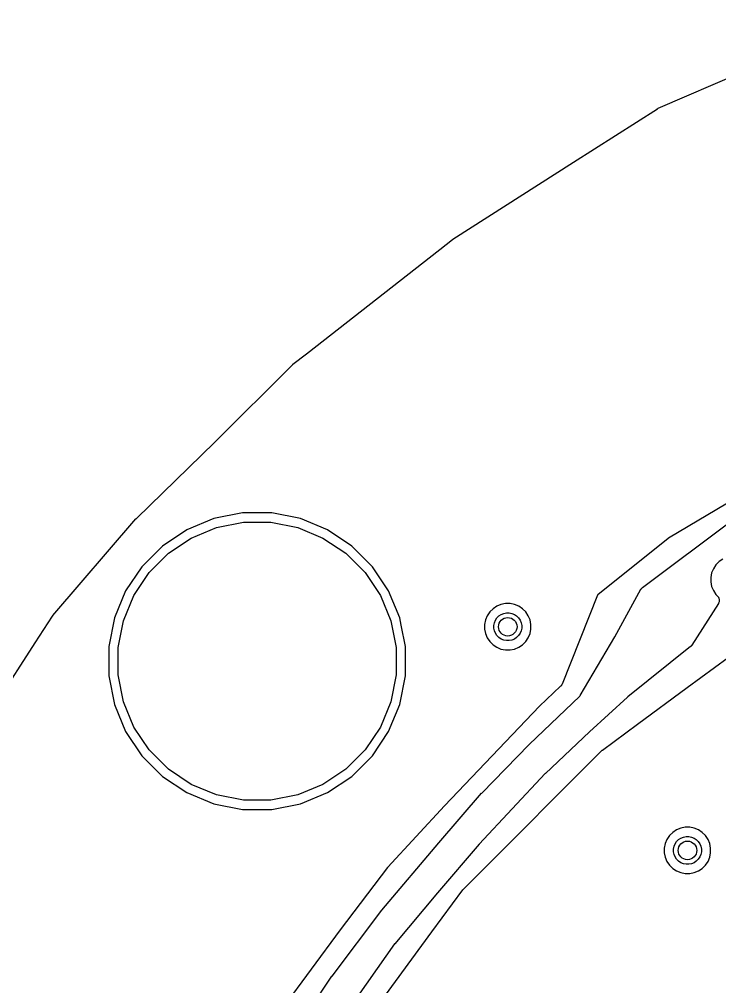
# Model space of a CAD drawing. Extents: x 76.5 to 170.9, y -170.6 to -83.1.
# Drawn here: x 92.15 to 107.26, y -107.61 to -86.73 of the extents above; entities that cross this region are included whole.
import ezdxf

# ---------------------------------------------------------------- set-up
doc = ezdxf.new("R2010")
doc.units = 0
doc.header["$MEASUREMENT"] = 0
doc.layers.add('BLACK', color=7, linetype='CONTINUOUS')

msp = doc.modelspace()

# ---------------------------------------------------------------- linework, layer by layer
at = {"layer": 'BLACK', "linetype": 'CONTINUOUS'}
for p, q in [((105.932, -88.6516), (110.368, -86.7328)), ((104.107, -89.8152), (105.915, -88.6612)), ((105.915, -88.6612), (105.916, -88.6602)), ((105.916, -88.6602), (105.924, -88.6561)), ((105.924, -88.6561), (105.932, -88.6516)), ((101.503, -91.4774), (104.107, -89.8152)), ((104.107, -89.8152), (104.107, -89.8152)), ((101.22, -91.6984), (101.493, -91.4844)), ((101.493, -91.4844), (101.495, -91.4834)), ((101.495, -91.4834), (101.499, -91.4806)), ((101.499, -91.4806), (101.503, -91.4774)), ((98.3449, -93.9484), (101.22, -91.6984)), ((101.22, -91.6984), (101.22, -91.6984)), ((98.0542, -94.1759), (98.3449, -93.9484)), ((96.3733, -95.8554), (98.0426, -94.1861)), ((98.0426, -94.1861), (98.0439, -94.1849)), ((98.0439, -94.1849), (98.0492, -94.1806)), ((98.0492, -94.1806), (98.0542, -94.1759)), ((94.6773, -97.5016), (96.3728, -95.856)), ((96.3728, -95.856), (96.3733, -95.8554)), ((107.622, -97.056), (106.152, -97.9284)), ((96.9668, -97.384), (96.3486, -97.507)), ((97.5972, -97.384), (96.9668, -97.384)), ((98.2154, -97.507), (97.5972, -97.384)), ((92.8787, -99.5992), (94.6693, -97.5101)), ((94.6693, -97.5101), (94.6705, -97.5088)), ((94.6705, -97.5088), (94.6741, -97.5054)), ((94.6741, -97.5054), (94.6773, -97.5016)), ((96.3486, -97.507), (95.7662, -97.7482)), ((96.4069, -97.6993), (96.9865, -97.584)), ((96.9865, -97.584), (97.5775, -97.584)), ((97.5775, -97.584), (98.1571, -97.6993)), ((98.7978, -97.7482), (98.2154, -97.507)), ((105.595, -98.9892), (107.544, -97.5337)), ((95.7662, -97.7482), (95.2421, -98.0984)), ((95.861, -97.9254), (96.4069, -97.6993)), ((98.1571, -97.6993), (98.703, -97.9254)), ((99.3219, -98.0984), (98.7978, -97.7482)), ((95.2421, -98.0984), (94.7964, -98.5441)), ((95.3696, -98.2537), (95.861, -97.9254)), ((98.703, -97.9254), (99.1944, -98.2537)), ((99.7676, -98.5441), (99.3219, -98.0984)), ((106.145, -97.9335), (104.628, -99.1518)), ((106.152, -97.9284), (106.145, -97.9335)), ((94.9517, -98.6716), (95.3696, -98.2537)), ((99.1944, -98.2537), (99.6123, -98.6716)), ((107.177, -98.505), (107.122, -98.5868)), ((107.246, -98.4353), (107.177, -98.505)), ((107.328, -98.3806), (107.246, -98.4353)), ((94.7964, -98.5441), (94.4462, -99.0682)), ((94.6234, -99.163), (94.9517, -98.6716)), ((99.6123, -98.6716), (99.9406, -99.163)), ((100.118, -99.0682), (99.7676, -98.5441)), ((107.084, -98.6778), (107.065, -98.7744)), ((107.122, -98.5868), (107.084, -98.6778)), ((107.065, -98.7744), (107.065, -98.8729)), ((107.065, -98.8729), (107.084, -98.9695)), ((94.4462, -99.0682), (94.205, -99.6506)), ((100.359, -99.6506), (100.118, -99.0682)), ((104.999, -100.055), (105.56, -99.0299)), ((105.56, -99.0299), (105.561, -99.0284)), ((105.561, -99.0284), (105.562, -99.0271)), ((105.562, -99.0258), (105.569, -99.017)), ((105.562, -99.0271), (105.562, -99.0258)), ((105.569, -99.017), (105.575, -99.0081)), ((105.575, -99.0081), (105.576, -99.007)), ((105.576, -99.007), (105.577, -99.0059)), ((105.577, -99.0059), (105.585, -98.9985)), ((105.585, -98.9985), (105.593, -98.991)), ((105.593, -98.991), (105.594, -98.9902)), ((105.594, -98.9902), (105.595, -98.9892)), ((107.084, -98.9695), (107.122, -99.0605)), ((107.122, -99.0605), (107.177, -99.1424)), ((107.177, -99.1424), (107.213, -99.179)), ((94.3973, -99.7089), (94.6234, -99.163)), ((99.9406, -99.163), (100.167, -99.7089)), ((102.639, -99.3397), (102.542, -99.3589)), ((102.738, -99.3397), (102.639, -99.3397)), ((102.834, -99.3589), (102.738, -99.3397)), ((104.622, -99.1593), (103.858, -101.08)), ((104.624, -99.1561), (104.622, -99.1579)), ((104.622, -99.1579), (104.622, -99.1593)), ((104.628, -99.1518), (104.624, -99.1561)), ((107.231, -99.3368), (106.659, -100.238)), ((107.213, -99.179), (107.215, -99.1803)), ((107.215, -99.1803), (107.221, -99.1884)), ((107.221, -99.1884), (107.228, -99.1963)), ((107.228, -99.1963), (107.229, -99.1981)), ((107.229, -99.1981), (107.23, -99.1997)), ((107.23, -99.1997), (107.235, -99.2089)), ((107.235, -99.3276), (107.231, -99.3368)), ((107.235, -99.2089), (107.24, -99.2179)), ((107.24, -99.3184), (107.235, -99.3276)), ((107.24, -99.2179), (107.241, -99.2199)), ((107.241, -99.3165), (107.24, -99.3184)), ((107.241, -99.2199), (107.241, -99.2217)), ((107.241, -99.2217), (107.244, -99.2316)), ((107.242, -99.3147), (107.241, -99.3165)), ((107.245, -99.3047), (107.242, -99.3147)), ((107.244, -99.2316), (107.248, -99.2415)), ((107.248, -99.2948), (107.245, -99.3047)), ((107.248, -99.2415), (107.248, -99.2435)), ((107.248, -99.2435), (107.248, -99.2455)), ((107.248, -99.2455), (107.249, -99.2558)), ((107.249, -99.2908), (107.248, -99.2928)), ((107.248, -99.2928), (107.248, -99.2948)), ((107.249, -99.2558), (107.25, -99.2661)), ((107.251, -99.2702), (107.249, -99.2805)), ((107.249, -99.2805), (107.249, -99.2908)), ((107.25, -99.2661), (107.25, -99.2681)), ((107.25, -99.2681), (107.251, -99.2702)), ((102.3, -99.521), (102.245, -99.6028)), ((102.37, -99.4513), (102.3, -99.521)), ((102.451, -99.3966), (102.37, -99.4513)), ((102.542, -99.3589), (102.451, -99.3966)), ((102.546, -99.5738), (102.601, -99.5512)), ((102.601, -99.5512), (102.659, -99.5397)), ((102.659, -99.5397), (102.718, -99.5397)), ((102.718, -99.5397), (102.776, -99.5512)), ((102.776, -99.5512), (102.83, -99.5738)), ((102.925, -99.3966), (102.834, -99.3589)), ((103.007, -99.4513), (102.925, -99.3966)), ((103.077, -99.521), (103.007, -99.4513)), ((103.131, -99.6028), (103.077, -99.521)), ((92.497, -100.187), (92.8684, -99.6129)), ((92.8684, -99.6129), (92.8694, -99.6114)), ((92.8694, -99.6114), (92.8743, -99.6055)), ((92.8743, -99.6055), (92.8787, -99.5992)), ((94.205, -99.6506), (94.082, -100.269)), ((94.282, -100.289), (94.3973, -99.7089)), ((100.167, -99.7089), (100.282, -100.289)), ((100.389, -99.8027), (100.359, -99.6506)), ((102.208, -99.6938), (102.188, -99.7904)), ((102.245, -99.6028), (102.208, -99.6938)), ((102.388, -99.8101), (102.4, -99.7522)), ((102.4, -99.7522), (102.422, -99.6976)), ((102.422, -99.6976), (102.455, -99.6484)), ((102.455, -99.6484), (102.497, -99.6067)), ((102.497, -99.6067), (102.546, -99.5738)), ((102.83, -99.5738), (102.88, -99.6067)), ((102.88, -99.6067), (102.921, -99.6484)), ((102.921, -99.6484), (102.954, -99.6976)), ((102.954, -99.6976), (102.977, -99.7522)), ((102.977, -99.7522), (102.988, -99.8101)), ((103.169, -99.6938), (103.131, -99.6028)), ((103.188, -99.7904), (103.169, -99.6938)), ((106.558, -101.154), (108.519, -99.7086)), ((100.482, -100.269), (100.389, -99.8027)), ((102.188, -99.7904), (102.188, -99.8889)), ((102.188, -99.8889), (102.208, -99.9855)), ((102.388, -99.8692), (102.388, -99.8101)), ((102.4, -99.9272), (102.388, -99.8692)), ((102.422, -99.9818), (102.4, -99.9272)), ((102.455, -100.031), (102.422, -99.9818)), ((102.954, -99.9818), (102.921, -100.031)), ((102.977, -99.9272), (102.954, -99.9818)), ((102.988, -99.8692), (102.977, -99.9272)), ((102.988, -99.8101), (102.988, -99.8692)), ((103.169, -99.9855), (103.188, -99.8889)), ((103.188, -99.8889), (103.188, -99.7904)), ((90.9988, -102.505), (92.497, -100.187)), ((102.208, -99.9855), (102.245, -100.077)), ((102.245, -100.077), (102.3, -100.158)), ((102.3, -100.158), (102.37, -100.228)), ((102.497, -100.073), (102.455, -100.031)), ((102.546, -100.106), (102.497, -100.073)), ((102.601, -100.128), (102.546, -100.106)), ((102.659, -100.14), (102.601, -100.128)), ((102.718, -100.14), (102.659, -100.14)), ((102.776, -100.128), (102.718, -100.14)), ((102.83, -100.106), (102.776, -100.128)), ((102.88, -100.073), (102.83, -100.106)), ((102.921, -100.031), (102.88, -100.073)), ((103.007, -100.228), (103.077, -100.158)), ((103.077, -100.158), (103.131, -100.077)), ((103.131, -100.077), (103.169, -99.9855)), ((104.253, -101.323), (104.998, -100.057)), ((104.998, -100.057), (104.999, -100.055)), ((94.082, -100.269), (94.082, -100.899)), ((94.282, -100.879), (94.282, -100.289)), ((100.282, -100.289), (100.282, -100.879)), ((100.482, -100.899), (100.482, -100.269)), ((102.37, -100.228), (102.451, -100.283)), ((102.451, -100.283), (102.542, -100.32)), ((102.542, -100.32), (102.639, -100.34)), ((102.639, -100.34), (102.738, -100.34)), ((102.738, -100.34), (102.834, -100.32)), ((102.834, -100.32), (102.925, -100.283)), ((102.925, -100.283), (103.007, -100.228)), ((106.632, -100.269), (105.275, -101.354)), ((106.637, -100.264), (106.632, -100.269)), ((106.643, -100.259), (106.637, -100.264)), ((106.646, -100.255), (106.643, -100.259)), ((106.649, -100.252), (106.646, -100.255)), ((106.654, -100.245), (106.649, -100.252)), ((106.658, -100.239), (106.654, -100.245)), ((106.659, -100.238), (106.658, -100.239)), ((94.082, -100.899), (94.205, -101.517)), ((94.3973, -101.459), (94.282, -100.879)), ((100.282, -100.879), (100.167, -101.459)), ((100.359, -101.517), (100.482, -100.899)), ((103.828, -101.125), (103.374, -101.555)), ((103.829, -101.124), (103.828, -101.125)), ((103.83, -101.122), (103.829, -101.124)), ((103.837, -101.114), (103.83, -101.122)), ((103.844, -101.106), (103.837, -101.114)), ((103.845, -101.105), (103.844, -101.106)), ((103.846, -101.103), (103.845, -101.105)), ((103.851, -101.094), (103.846, -101.103)), ((103.856, -101.085), (103.851, -101.094)), ((103.857, -101.083), (103.856, -101.085)), ((103.858, -101.081), (103.857, -101.083)), ((103.858, -101.08), (103.858, -101.081)), ((105.489, -101.942), (106.558, -101.154)), ((103.15, -102.379), (104.242, -101.337)), ((104.242, -101.337), (104.253, -101.323)), ((105.272, -101.357), (104.449, -102.105)), ((105.275, -101.354), (105.272, -101.357)), ((94.205, -101.517), (94.4462, -102.1)), ((94.6234, -102.005), (94.3973, -101.459)), ((100.167, -101.459), (99.9406, -102.005)), ((100.118, -102.1), (100.359, -101.517)), ((103.372, -101.557), (101.323, -103.705)), ((103.374, -101.555), (103.372, -101.557)), ((94.9517, -102.496), (94.6234, -102.005)), ((99.9406, -102.005), (99.6123, -102.496)), ((104.731, -102.5), (105.489, -101.942)), ((94.4462, -102.1), (94.7964, -102.624)), ((99.7676, -102.624), (100.118, -102.1)), ((104.448, -102.106), (103.499, -103.004)), ((104.449, -102.105), (104.448, -102.106)), ((102.126, -103.428), (103.147, -102.382)), ((103.147, -102.382), (103.148, -102.381)), ((103.148, -102.381), (103.149, -102.38)), ((103.149, -102.38), (103.15, -102.379)), ((94.7964, -102.624), (95.2421, -103.07)), ((95.3696, -102.914), (94.9517, -102.496)), ((99.6123, -102.496), (99.1944, -102.914)), ((99.3219, -103.07), (99.7676, -102.624)), ((103.975, -103.254), (104.716, -102.512)), ((104.716, -102.512), (104.718, -102.511)), ((104.718, -102.511), (104.724, -102.506)), ((104.724, -102.506), (104.731, -102.5)), ((95.2421, -103.07), (95.7662, -103.42)), ((95.861, -103.243), (95.3696, -102.914)), ((99.1944, -102.914), (98.703, -103.243)), ((98.7978, -103.42), (99.3219, -103.07)), ((103.497, -103.007), (102.074, -104.53)), ((103.499, -103.004), (103.497, -103.007)), ((96.4069, -103.469), (95.861, -103.243)), ((98.703, -103.243), (98.1571, -103.469)), ((102.715, -104.514), (103.975, -103.254)), ((95.7662, -103.42), (96.3486, -103.661)), ((96.9865, -103.584), (96.4069, -103.469)), ((98.1571, -103.469), (97.5775, -103.584)), ((98.2154, -103.661), (98.7978, -103.42)), ((101.198, -104.505), (102.12, -103.434)), ((102.12, -103.434), (102.122, -103.432)), ((102.122, -103.432), (102.124, -103.43)), ((102.124, -103.43), (102.126, -103.428)), ((96.3486, -103.661), (96.9668, -103.784)), ((97.5775, -103.584), (96.9865, -103.584)), ((97.5972, -103.784), (98.2154, -103.661)), ((101.323, -103.706), (100.1, -105.028)), ((101.323, -103.705), (101.323, -103.706)), ((96.9668, -103.784), (97.5972, -103.784)), ((106.175, -104.347), (106.12, -104.429)), ((106.245, -104.277), (106.175, -104.347)), ((106.327, -104.223), (106.245, -104.277)), ((106.418, -104.185), (106.327, -104.223)), ((106.514, -104.166), (106.418, -104.185)), ((106.613, -104.166), (106.514, -104.166)), ((106.709, -104.185), (106.613, -104.166)), ((106.8, -104.223), (106.709, -104.185)), ((106.882, -104.277), (106.8, -104.223)), ((106.952, -104.347), (106.882, -104.277)), ((107.007, -104.429), (106.952, -104.347)), ((99.9753, -105.953), (101.198, -104.506)), ((102.072, -104.532), (101.173, -105.581)), ((101.198, -104.506), (101.198, -104.505)), ((101.198, -104.505), (101.198, -104.505)), ((101.73, -105.499), (102.715, -104.514)), ((102.074, -104.53), (102.072, -104.532)), ((102.715, -104.514), (102.715, -104.514)), ((106.083, -104.52), (106.064, -104.616)), ((106.12, -104.429), (106.083, -104.52)), ((106.275, -104.578), (106.298, -104.524)), ((106.298, -104.524), (106.331, -104.474)), ((106.331, -104.474), (106.372, -104.433)), ((106.372, -104.433), (106.421, -104.4)), ((106.421, -104.4), (106.476, -104.377)), ((106.476, -104.377), (106.534, -104.366)), ((106.534, -104.366), (106.593, -104.366)), ((106.593, -104.366), (106.651, -104.377)), ((106.651, -104.377), (106.706, -104.4)), ((106.706, -104.4), (106.755, -104.433)), ((106.755, -104.433), (106.797, -104.474)), ((106.797, -104.474), (106.829, -104.524)), ((106.829, -104.524), (106.852, -104.578)), ((107.044, -104.52), (107.007, -104.429)), ((107.054, -104.569), (107.044, -104.52)), ((107.064, -104.616), (107.054, -104.569)), ((107.054, -104.569), (107.054, -104.569)), ((106.064, -104.616), (106.064, -104.715)), ((106.064, -104.715), (106.083, -104.812)), ((106.264, -104.636), (106.275, -104.578)), ((106.264, -104.695), (106.264, -104.636)), ((106.275, -104.753), (106.264, -104.695)), ((106.298, -104.808), (106.275, -104.753)), ((106.852, -104.753), (106.829, -104.808)), ((106.852, -104.578), (106.864, -104.636)), ((106.864, -104.695), (106.852, -104.753)), ((106.864, -104.636), (106.864, -104.695)), ((107.044, -104.812), (107.064, -104.715)), ((107.064, -104.715), (107.064, -104.616)), ((106.083, -104.812), (106.12, -104.903)), ((106.12, -104.903), (106.175, -104.984)), ((106.175, -104.984), (106.245, -105.054)), ((106.331, -104.857), (106.298, -104.808)), ((106.372, -104.899), (106.331, -104.857)), ((106.421, -104.932), (106.372, -104.899)), ((106.476, -104.954), (106.421, -104.932)), ((106.534, -104.966), (106.476, -104.954)), ((106.593, -104.966), (106.534, -104.966)), ((106.651, -104.954), (106.593, -104.966)), ((106.706, -104.932), (106.651, -104.954)), ((106.755, -104.899), (106.706, -104.932)), ((106.797, -104.857), (106.755, -104.899)), ((106.829, -104.808), (106.797, -104.857)), ((106.882, -105.054), (106.952, -104.984)), ((106.952, -104.984), (107.007, -104.903)), ((107.007, -104.903), (107.044, -104.812)), ((100.096, -105.033), (99.0734, -106.38)), ((100.1, -105.028), (100.096, -105.033)), ((106.245, -105.054), (106.327, -105.109)), ((106.327, -105.109), (106.418, -105.146)), ((106.418, -105.146), (106.514, -105.166)), ((106.514, -105.166), (106.613, -105.166)), ((106.613, -105.166), (106.709, -105.146)), ((106.709, -105.146), (106.8, -105.109)), ((106.8, -105.109), (106.882, -105.054)), ((101.173, -105.581), (100.25, -106.679)), ((101.052, -106.423), (101.717, -105.514)), ((101.173, -105.581), (101.173, -105.581)), ((101.717, -105.514), (101.718, -105.512)), ((101.718, -105.512), (101.724, -105.506)), ((101.724, -105.506), (101.73, -105.499)), ((98.9001, -107.378), (99.971, -105.958)), ((99.971, -105.958), (99.9721, -105.957)), ((99.9721, -105.957), (99.9739, -105.955)), ((99.9739, -105.955), (99.9753, -105.953)), ((99.0728, -106.381), (97.8251, -108.078)), ((98.7284, -109.598), (101.052, -106.423)), ((99.0734, -106.38), (99.0728, -106.381)), ((100.247, -106.683), (99.099, -108.304)), ((100.25, -106.679), (100.247, -106.683)), ((98.125, -108.528), (98.8962, -107.383)), ((98.8962, -107.383), (98.8972, -107.382)), ((98.8972, -107.382), (98.8988, -107.38)), ((98.8988, -107.38), (98.9001, -107.378))]:
    msp.add_line(p, q, dxfattribs=at)
at = {"layer": 'BLACK'}
for centre in [(102.688, -99.8397), (106.564, -104.666)]:
    msp.add_circle(centre, 0.2, dxfattribs=at)

doc.saveas('drawing.dxf')
